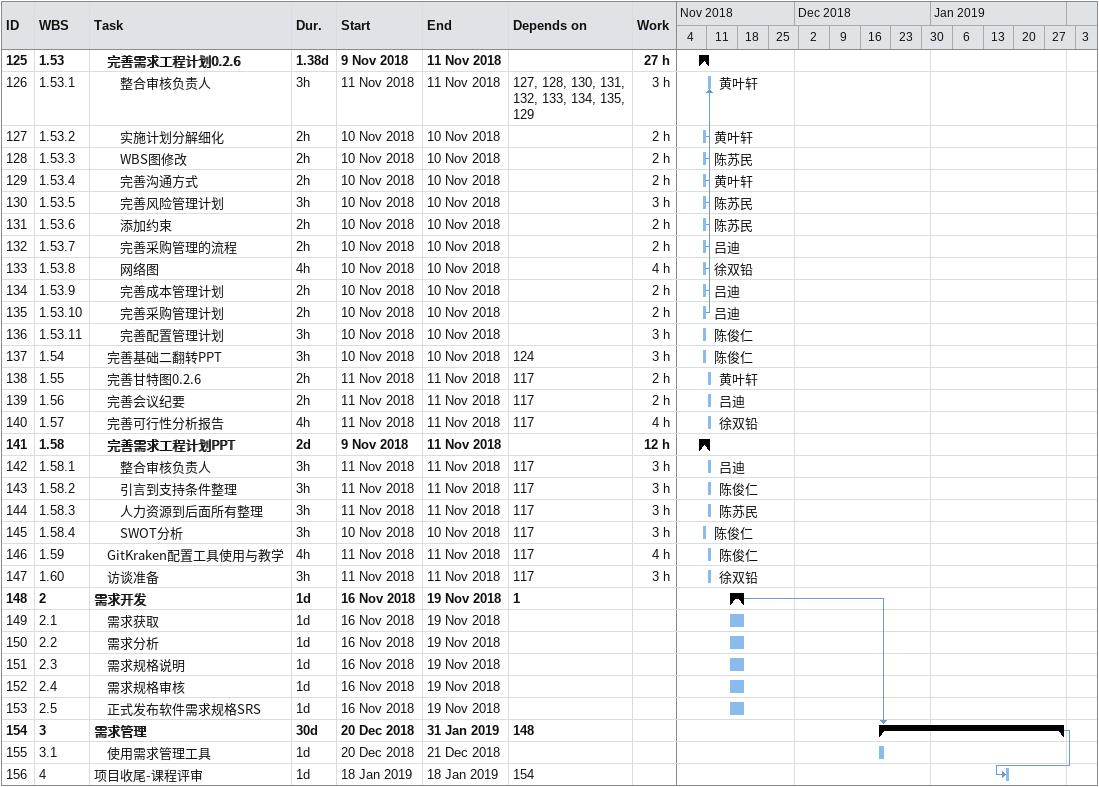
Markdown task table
| ID | WBS | Task | Duration | Start | Finish | Predecessors | Resources | Work (h) |
|---|---|---|---|---|---|---|---|---|
| 125 | 1.53 | **完善需求工程计划0.2.6** | 1.38d | 2018-11-09 | 2018-11-11 |  |  | 27 |
| 126 | 1.53.1 | 整合审核负责人 | 3h | 2018-11-11 | 2018-11-11 | 127, 128, 130, 131, 132, 133, 134, 135, 129 | 黄叶轩 | 3 |
| 127 | 1.53.2 | 实施计划分解细化 | 2h | 2018-11-10 | 2018-11-10 |  | 黄叶轩 | 2 |
| 128 | 1.53.3 | WBS图修改 | 2h | 2018-11-10 | 2018-11-10 |  | 陈苏民 | 2 |
| 129 | 1.53.4 | 完善沟通方式 | 2h | 2018-11-10 | 2018-11-10 |  | 黄叶轩 | 2 |
| 130 | 1.53.5 | 完善风险管理计划 | 3h | 2018-11-10 | 2018-11-10 |  | 陈苏民 | 3 |
| 131 | 1.53.6 | 添加约束 | 2h | 2018-11-10 | 2018-11-10 |  | 陈苏民 | 2 |
| 132 | 1.53.7 | 完善采购管理的流程 | 2h | 2018-11-10 | 2018-11-10 |  | 吕迪 | 2 |
| 133 | 1.53.8 | 网络图 | 4h | 2018-11-10 | 2018-11-10 |  | 徐双铅 | 4 |
| 134 | 1.53.9 | 完善成本管理计划 | 2h | 2018-11-10 | 2018-11-10 |  | 吕迪 | 2 |
| 135 | 1.53.10 | 完善采购管理计划 | 2h | 2018-11-10 | 2018-11-10 |  | 吕迪 | 2 |
| 136 | 1.53.11 | 完善配置管理计划 | 3h | 2018-11-10 | 2018-11-10 |  | 陈俊仁 | 3 |
| 137 | 1.54 | 完善基础二翻转PPT | 3h | 2018-11-10 | 2018-11-10 | 124 | 陈俊仁 | 3 |
| 138 | 1.55 | 完善甘特图0.2.6 | 2h | 2018-11-11 | 2018-11-11 | 117 | 黄叶轩 | 2 |
| 139 | 1.56 | 完善会议纪要 | 2h | 2018-11-11 | 2018-11-11 | 117 | 吕迪 | 2 |
| 140 | 1.57 | 完善可行性分析报告 | 4h | 2018-11-11 | 2018-11-11 | 117 | 徐双铅 | 4 |
| 141 | 1.58 | **完善需求工程计划PPT** | 2d | 2018-11-09 | 2018-11-11 |  |  | 12 |
| 142 | 1.58.1 | 整合审核负责人 | 3h | 2018-11-11 | 2018-11-11 | 117 | 吕迪 | 3 |
| 143 | 1.58.2 | 引言到支持条件整理 | 3h | 2018-11-11 | 2018-11-11 | 117 | 陈俊仁 | 3 |
| 144 | 1.58.3 | 人力资源到后面所有整理 | 3h | 2018-11-11 | 2018-11-11 | 117 | 陈苏民 | 3 |
| 145 | 1.58.4 | SWOT分析 | 3h | 2018-11-10 | 2018-11-10 | 117 | 陈俊仁 | 3 |
| 146 | 1.59 | GitKraken配置工具使用与教学 | 4h | 2018-11-11 | 2018-11-11 | 117 | 陈俊仁 | 4 |
| 147 | 1.60 | 访谈准备 | 3h | 2018-11-11 | 2018-11-11 | 117 | 徐双铅 | 3 |
| 148 | 2 | **需求开发** | 1d | 2018-11-16 | 2018-11-19 | 1 |  |  |
| 149 | 2.1 | 需求获取 | 1d | 2018-11-16 | 2018-11-19 |  |  |  |
| 150 | 2.2 | 需求分析 | 1d | 2018-11-16 | 2018-11-19 |  |  |  |
| 151 | 2.3 | 需求规格说明 | 1d | 2018-11-16 | 2018-11-19 |  |  |  |
| 152 | 2.4 | 需求规格审核 | 1d | 2018-11-16 | 2018-11-19 |  |  |  |
| 153 | 2.5 | 正式发布软件需求规格SRS | 1d | 2018-11-16 | 2018-11-19 |  |  |  |
| 154 | 3 | **需求管理** | 30d | 2018-12-20 | 2019-01-31 | 148 |  |  |
| 155 | 3.1 | 使用需求管理工具 | 1d | 2018-12-20 | 2018-12-21 |  |  |  |
| 156 | 4 | 项目收尾-课程评审 | 1d | 2019-01-18 | 2019-01-18 | 154 |  |  |
